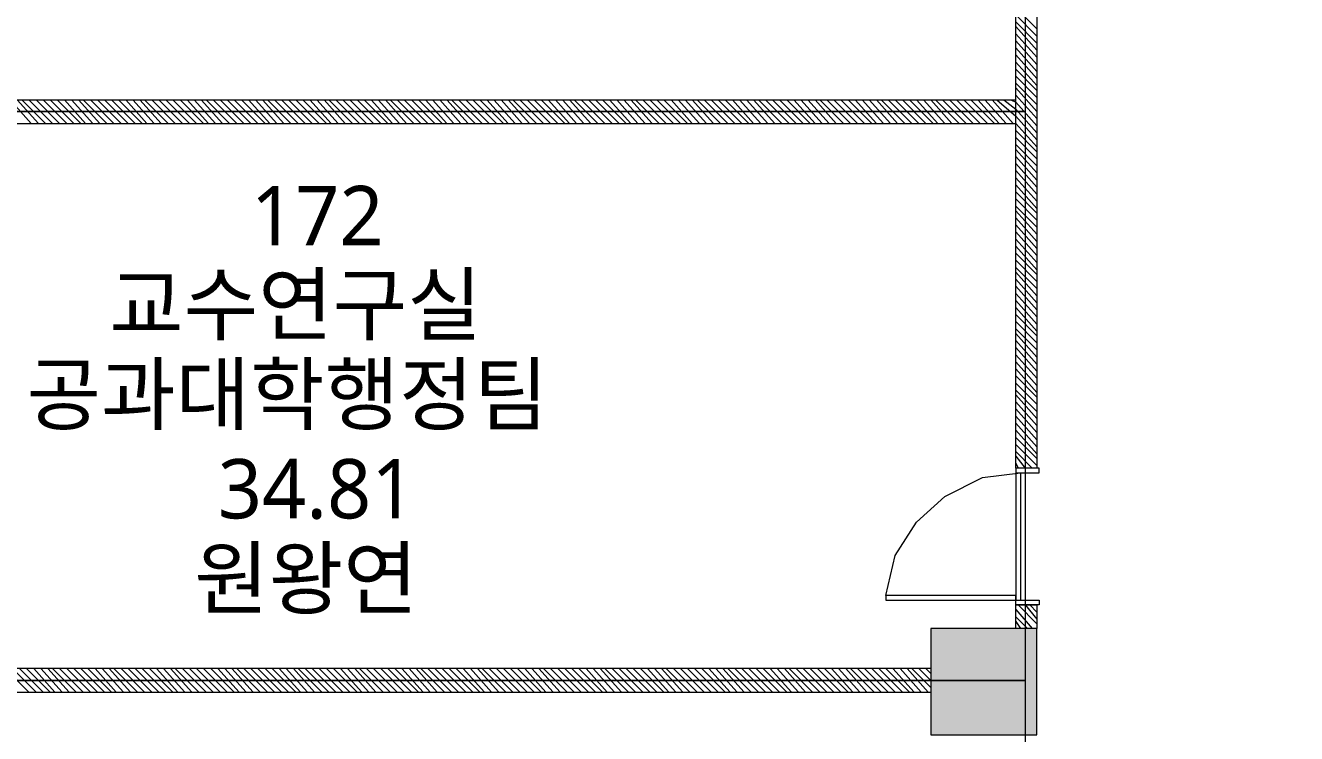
# Model space of a CAD drawing. Header units: millimetres. Extents: x -4011 to 126995, y -1911 to 106700.
# Drawn here: x 65137 to 73508, y 79624 to 84288 of the extents above; entities that cross this region are included whole.
import ezdxf

# ---------------------------------------------------------------- set-up
doc = ezdxf.new("R2010")
doc.units = ezdxf.units.MM
for name, color, linetype in [('PDF_문자', 7, 'Continuous'), ('PDF_솔리드 채우기', 7, 'Continuous'), ('PDF_형상', 7, 'Continuous')]:
    doc.layers.add(name, color=color, linetype=linetype)
doc.styles.add('PDF 맑은 고딕', font='malgun.ttf')

msp = doc.modelspace()

# ---------------------------------------------------------------- linework, layer by layer
at = {"layer": 'PDF_솔리드 채우기', "transparency": 33554559}
for points in [[(71098.4, 80316.1), (71797.9, 80316.1), (71797.9, 80316.1)], [(71098.4, 80316.1), (71098.4, 80269.4), (71797.9, 80269.4)], [(71098.4, 80316.1), (71797.9, 80316.1), (71797.9, 80269.4)], [(71098.4, 80269.4), (71098.4, 79678.8), (71797.9, 79678.8)], [(71098.4, 80269.4), (71797.9, 80269.4), (71797.9, 79678.8)], [(71098.4, 79678.8), (71098.4, 79616.6), (71797.9, 79616.6)], [(71098.4, 79678.8), (71797.9, 79678.8), (71797.9, 79616.6)]]:
    msp.add_solid(points, dxfattribs=at)
at = {"layer": 'PDF_형상', "lineweight": 5}
for points in [[(71720.2, 83720.2), (62440.4, 83720.2), (62440.4, 87730.6), (71720.2, 87730.6)], [(71658, 86067.4), (71797.9, 86067.4), (71797.9, 81373.1), (71658, 81373.1)], [(71720.2, 79974.1), (62440.4, 79974.1), (62440.4, 83720.2), (71720.2, 83720.2)], [(71813.5, 81373.1), (71658, 81373.1), (71658, 81342), (71689.1, 81342), (71797.9, 81342), (71813.5, 81342)], [(70803.1, 80502.6), (71658, 80502.6), (71658, 80533.7), (70803.1, 80533.7)], [(71813.5, 80471.5), (71658, 80471.5), (71658, 80502.6), (71689.1, 80502.6), (71797.9, 80502.6), (71813.5, 80502.6)], [(71797.9, 80316.1), (71098.4, 80316.1), (71098.4, 79616.6), (71797.9, 79616.6)], [(71720.2, 76228), (62440.4, 76228), (62440.4, 79974.1), (71720.2, 79974.1)]]:
    msp.add_lwpolyline(points, close=True, dxfattribs=at)
for points in [[(74098.4, 64974.1), (74098.4, 87730.6), (71720.2, 87730.6), (71720.2, 64974.1)], [(71658, 84404.1), (71797.9, 84264.2)], [(71658, 84357.5), (71797.9, 84217.6)], [(71658, 84310.9), (71797.9, 84171)], [(71658, 84279.8), (71797.9, 84124.4)], [(71658, 84233.2), (71797.9, 84077.7)], [(71658, 84186.5), (71797.9, 84031.1)], [(71658, 84139.9), (71797.9, 83984.5)], [(71658, 84093.3), (71797.9, 83937.8)], [(71658, 84046.6), (71797.9, 83891.2)], [(71658, 84000), (71797.9, 83860.1)], [(71658, 83953.4), (71797.9, 83813.5)], [(71658, 83906.7), (71797.9, 83766.8)], [(71658, 83875.6), (71797.9, 83720.2)], [(62549.2, 83797.9), (71658, 83797.9)], [(65036.3, 83797.9), (65176.2, 83642.5)], [(65082.9, 83797.9), (65222.8, 83642.5)], [(65114, 83797.9), (65269.4, 83642.5)], [(65160.6, 83797.9), (65316.1, 83642.5)], [(65207.3, 83797.9), (65362.7, 83642.5)], [(65253.9, 83797.9), (65409.3, 83642.5)], [(65300.5, 83797.9), (65456, 83642.5)], [(65347.1, 83797.9), (65502.6, 83642.5)], [(65393.8, 83797.9), (65533.7, 83642.5)], [(65440.4, 83797.9), (65580.3, 83642.5)], [(65487, 83797.9), (65626.9, 83642.5)], [(65518.1, 83797.9), (65673.6, 83642.5)], [(65564.8, 83797.9), (65720.2, 83642.5)], [(65611.4, 83797.9), (65766.8, 83642.5)], [(65658, 83797.9), (65813.5, 83642.5)], [(65704.7, 83797.9), (65860.1, 83642.5)], [(65751.3, 83797.9), (65906.7, 83642.5)], [(65797.9, 83797.9), (65937.8, 83642.5)], [(65844.6, 83797.9), (65984.5, 83642.5)], [(65891.2, 83797.9), (66031.1, 83642.5)], [(65922.3, 83797.9), (66077.7, 83642.5)], [(65968.9, 83797.9), (66124.3, 83642.5)], [(66015.5, 83797.9), (66171, 83642.5)], [(66062.2, 83797.9), (66217.6, 83642.5)], [(66108.8, 83797.9), (66264.2, 83642.5)], [(66155.4, 83797.9), (66310.9, 83642.5)], [(66202.1, 83797.9), (66342, 83642.5)], [(66248.7, 83797.9), (66388.6, 83642.5)], [(66295.3, 83797.9), (66435.2, 83642.5)], [(66326.4, 83797.9), (66481.9, 83642.5)], [(66373.1, 83797.9), (66528.5, 83642.5)], [(66419.7, 83797.9), (66575.1, 83642.5)], [(66466.3, 83797.9), (66621.8, 83642.5)], [(66512.9, 83797.9), (66668.4, 83642.5)], [(66559.6, 83797.9), (66715, 83642.5)], [(66606.2, 83797.9), (66746.1, 83642.5)], [(66652.8, 83797.9), (66792.7, 83642.5)], [(66699.5, 83797.9), (66839.4, 83642.5)], [(66730.6, 83797.9), (66886, 83642.5)], [(66777.2, 83797.9), (66932.6, 83642.5)], [(66823.8, 83797.9), (66979.3, 83642.5)], [(66870.5, 83797.9), (67025.9, 83642.5)], [(66917.1, 83797.9), (67072.5, 83642.5)], [(66963.7, 83797.9), (67119.2, 83642.5)], [(67010.4, 83797.9), (67150.3, 83642.5)], [(67057, 83797.9), (67196.9, 83642.5)], [(67103.6, 83797.9), (67243.5, 83642.5)], [(67134.7, 83797.9), (67290.1, 83642.5)], [(67181.3, 83797.9), (67336.8, 83642.5)], [(67228, 83797.9), (67383.4, 83642.5)], [(67274.6, 83797.9), (67430, 83642.5)], [(67321.2, 83797.9), (67476.7, 83642.5)], [(67367.9, 83797.9), (67523.3, 83642.5)], [(67414.5, 83797.9), (67554.4, 83642.5)], [(67461.1, 83797.9), (67601, 83642.5)], [(67507.8, 83797.9), (67647.7, 83642.5)], [(67538.9, 83797.9), (67694.3, 83642.5)], [(67585.5, 83797.9), (67740.9, 83642.5)], [(67632.1, 83797.9), (67787.6, 83642.5)], [(67678.8, 83797.9), (67834.2, 83642.5)], [(67725.4, 83797.9), (67880.8, 83642.5)], [(67772, 83797.9), (67911.9, 83642.5)], [(67818.6, 83797.9), (67958.5, 83642.5)], [(67865.3, 83797.9), (68005.2, 83642.5)], [(67911.9, 83797.9), (68051.8, 83642.5)], [(67943, 83797.9), (68098.4, 83642.5)], [(67989.6, 83797.9), (68145.1, 83642.5)], [(68036.3, 83797.9), (68191.7, 83642.5)], [(68082.9, 83797.9), (68238.3, 83642.5)], [(68129.5, 83797.9), (68285, 83642.5)], [(68176.2, 83797.9), (68316.1, 83642.5)], [(68222.8, 83797.9), (68362.7, 83642.5)], [(68269.4, 83797.9), (68409.3, 83642.5)], [(68316.1, 83797.9), (68456, 83642.5)], [(68347.1, 83797.9), (68502.6, 83642.5)], [(68393.8, 83797.9), (68549.2, 83642.5)], [(68440.4, 83797.9), (68595.9, 83642.5)], [(68487, 83797.9), (68642.5, 83642.5)], [(68533.7, 83797.9), (68689.1, 83642.5)], [(68580.3, 83797.9), (68720.2, 83642.5)], [(68626.9, 83797.9), (68766.8, 83642.5)], [(68673.6, 83797.9), (68813.5, 83642.5)], [(68720.2, 83797.9), (68860.1, 83642.5)], [(68751.3, 83797.9), (68906.7, 83642.5)], [(68797.9, 83797.9), (68953.4, 83642.5)], [(68844.6, 83797.9), (69000, 83642.5)], [(68891.2, 83797.9), (69046.6, 83642.5)], [(68937.8, 83797.9), (69093.3, 83642.5)], [(68984.5, 83797.9), (69124.4, 83642.5)], [(69031.1, 83797.9), (69171, 83642.5)], [(69077.7, 83797.9), (69217.6, 83642.5)], [(69124.4, 83797.9), (69264.2, 83642.5)], [(69155.4, 83797.9), (69310.9, 83642.5)], [(69202.1, 83797.9), (69357.5, 83642.5)], [(69248.7, 83797.9), (69404.1, 83642.5)], [(69295.3, 83797.9), (69450.8, 83642.5)], [(69342, 83797.9), (69497.4, 83642.5)], [(69388.6, 83797.9), (69528.5, 83642.5)], [(69435.2, 83797.9), (69575.1, 83642.5)], [(69481.9, 83797.9), (69621.8, 83642.5)], [(69528.5, 83797.9), (69668.4, 83642.5)], [(69559.6, 83797.9), (69715, 83642.5)], [(69606.2, 83797.9), (69761.7, 83642.5)], [(69652.9, 83797.9), (69808.3, 83642.5)], [(69699.5, 83797.9), (69854.9, 83642.5)], [(69746.1, 83797.9), (69901.6, 83642.5)], [(69792.7, 83797.9), (69932.6, 83642.5)], [(69839.4, 83797.9), (69979.3, 83642.5)], [(69886, 83797.9), (70025.9, 83642.5)], [(69932.6, 83797.9), (70072.5, 83642.5)], [(69963.7, 83797.9), (70119.2, 83642.5)], [(70010.4, 83797.9), (70165.8, 83642.5)], [(70057, 83797.9), (70212.4, 83642.5)], [(70103.6, 83797.9), (70259.1, 83642.5)], [(70150.3, 83797.9), (70305.7, 83642.5)], [(70196.9, 83797.9), (70336.8, 83642.5)], [(70243.5, 83797.9), (70383.4, 83642.5)], [(70290.2, 83797.9), (70430.1, 83642.5)], [(70336.8, 83797.9), (70476.7, 83642.5)], [(70367.9, 83797.9), (70523.3, 83642.5)], [(70414.5, 83797.9), (70569.9, 83642.5)], [(70461.1, 83797.9), (70616.6, 83642.5)], [(70507.8, 83797.9), (70663.2, 83642.5)], [(70554.4, 83797.9), (70709.8, 83642.5)], [(70601, 83797.9), (70740.9, 83642.5)], [(70647.7, 83797.9), (70787.6, 83642.5)], [(70694.3, 83797.9), (70834.2, 83642.5)], [(70740.9, 83797.9), (70880.8, 83642.5)], [(70772, 83797.9), (70927.5, 83642.5)], [(70818.7, 83797.9), (70974.1, 83642.5)], [(70865.3, 83797.9), (71020.7, 83642.5)], [(70911.9, 83797.9), (71067.4, 83642.5)], [(70958.5, 83797.9), (71114, 83642.5)], [(71005.2, 83797.9), (71145.1, 83642.5)], [(71051.8, 83797.9), (71191.7, 83642.5)], [(71098.4, 83797.9), (71238.3, 83642.5)], [(71129.5, 83797.9), (71285, 83642.5)], [(71176.2, 83797.9), (71331.6, 83642.5)], [(71222.8, 83797.9), (71378.2, 83642.5)], [(71269.4, 83797.9), (71424.9, 83642.5)], [(71316.1, 83797.9), (71471.5, 83642.5)], [(71362.7, 83797.9), (71518.1, 83642.5)], [(71409.3, 83797.9), (71549.2, 83642.5)], [(71456, 83797.9), (71595.9, 83642.5)], [(71502.6, 83797.9), (71642.5, 83642.5)], [(71533.7, 83797.9), (71658, 83689.1), (71797.9, 83533.7)], [(71580.3, 83797.9), (71658, 83735.8), (71797.9, 83580.3)], [(71626.9, 83797.9), (71658, 83782.4), (71797.9, 83626.9)], [(71658, 83829), (71797.9, 83673.6)], [(62549.2, 83642.5), (71658, 83642.5), (71797.9, 83487)], [(71658, 83595.9), (71797.9, 83456)], [(71658, 83549.2), (71797.9, 83409.3)], [(71658, 83502.6), (71797.9, 83362.7)], [(71658, 83471.5), (71797.9, 83316.1)], [(71658, 83424.9), (71797.9, 83269.4)], [(71658, 83378.2), (71797.9, 83222.8)], [(71658, 83331.6), (71797.9, 83176.2)], [(71658, 83285), (71797.9, 83129.5)], [(71658, 83238.3), (71797.9, 83082.9)], [(71658, 83191.7), (71797.9, 83051.8)], [(71658, 83145.1), (71797.9, 83005.2)], [(71658, 83098.4), (71797.9, 82958.5)], [(71658, 83067.4), (71797.9, 82911.9)], [(71658, 83020.7), (71797.9, 82865.3)], [(71658, 82974.1), (71797.9, 82818.7)], [(71658, 82927.5), (71797.9, 82772)], [(71658, 82880.8), (71797.9, 82725.4)], [(71658, 82834.2), (71797.9, 82678.8)], [(71658, 82787.6), (71797.9, 82647.7)], [(71658, 82740.9), (71797.9, 82601)], [(71658, 82694.3), (71797.9, 82554.4)], [(71658, 82663.2), (71797.9, 82507.8)], [(71658, 82616.6), (71797.9, 82461.1)], [(71658, 82569.9), (71797.9, 82414.5)], [(71658, 82523.3), (71797.9, 82367.9)], [(71658, 82476.7), (71797.9, 82321.2)], [(71658, 82430), (71797.9, 82274.6)], [(71658, 82383.4), (71797.9, 82243.5)], [(71658, 82336.8), (71797.9, 82196.9)], [(71658, 82290.2), (71797.9, 82150.3)], [(71658, 82259.1), (71797.9, 82103.6)], [(71658, 82212.4), (71797.9, 82057)], [(71658, 82165.8), (71797.9, 82010.4)], [(71658, 82119.2), (71797.9, 81963.7)], [(71658, 82072.5), (71797.9, 81917.1)], [(71658, 82025.9), (71797.9, 81870.5)], [(71658, 81979.3), (71797.9, 81839.4)], [(71658, 81932.6), (71797.9, 81792.7)], [(71658, 81886), (71797.9, 81746.1)], [(71658, 81854.9), (71797.9, 81699.5)], [(71658, 81808.3), (71797.9, 81652.8)], [(71658, 81761.7), (71797.9, 81606.2)], [(71658, 81715), (71797.9, 81559.6)], [(71658, 81668.4), (71797.9, 81512.9)], [(71658, 81621.8), (71797.9, 81466.3)], [(71658, 81575.1), (71797.9, 81435.2)], [(71658, 81528.5), (71797.9, 81388.6)], [(71658, 81481.9), (71766.8, 81373.1)], [(71658, 81450.8), (71720.2, 81373.1)], [(71658, 81404.1), (71673.6, 81373.1)], [(70803.1, 80533.7), (70865.3, 80797.9), (71005.2, 81015.5), (71191.7, 81186.5), (71440.4, 81310.9), (71689.1, 81342), (71689.1, 80502.6)], [(71658, 81342), (71658, 80502.6)], [(71658, 80316.1), (71658, 80471.5), (71797.9, 80471.5), (71797.9, 80316.1)], [(71658, 80440.4), (71766.8, 80316.1)], [(71673.6, 80471.5), (71797.9, 80347.1)], [(71720.2, 80471.5), (71797.9, 80378.2)], [(71751.3, 80471.5), (71797.9, 80424.9)], [(71658, 80393.8), (71735.7, 80316.1)], [(71658, 80362.7), (71689.1, 80316.1)], [(71098.4, 80051.8), (62953.4, 80051.8)], [(65005.2, 80051.8), (65160.6, 79896.4)], [(65051.8, 80051.8), (65207.3, 79896.4)], [(65098.4, 80051.8), (65253.9, 79896.4)], [(65145.1, 80051.8), (65300.5, 79896.4)], [(65191.7, 80051.8), (65331.6, 79896.4)], [(65238.3, 80051.8), (65378.2, 79896.4)], [(65285, 80051.8), (65424.9, 79896.4)], [(65316.1, 80051.8), (65471.5, 79896.4)], [(65362.7, 80051.8), (65518.1, 79896.4)], [(65409.3, 80051.8), (65564.8, 79896.4)], [(65456, 80051.8), (65611.4, 79896.4)], [(65502.6, 80051.8), (65658, 79896.4)], [(65549.2, 80051.8), (65704.7, 79896.4)], [(65595.9, 80051.8), (65735.7, 79896.4)], [(65642.5, 80051.8), (65782.4, 79896.4)], [(65689.1, 80051.8), (65829, 79896.4)], [(65720.2, 80051.8), (65875.6, 79896.4)], [(65766.8, 80051.8), (65922.3, 79896.4)], [(65813.5, 80051.8), (65968.9, 79896.4)], [(65860.1, 80051.8), (66015.5, 79896.4)], [(65906.7, 80051.8), (66062.2, 79896.4)], [(65953.4, 80051.8), (66108.8, 79896.4)], [(66000, 80051.8), (66139.9, 79896.4)], [(66046.6, 80051.8), (66186.5, 79896.4)], [(66093.3, 80051.8), (66233.2, 79896.4)], [(66124.3, 80051.8), (66279.8, 79896.4)], [(66171, 80051.8), (66326.4, 79896.4)], [(66217.6, 80051.8), (66373.1, 79896.4)], [(66264.2, 80051.8), (66419.7, 79896.4)], [(66310.9, 80051.8), (66466.3, 79896.4)], [(66357.5, 80051.8), (66512.9, 79896.4)], [(66404.1, 80051.8), (66544, 79896.4)], [(66450.8, 80051.8), (66590.7, 79896.4)], [(66497.4, 80051.8), (66637.3, 79896.4)], [(66528.5, 80051.8), (66683.9, 79896.4)], [(66575.1, 80051.8), (66730.6, 79896.4)], [(66621.8, 80051.8), (66777.2, 79896.4)], [(66668.4, 80051.8), (66823.8, 79896.4)], [(66715, 80051.8), (66870.5, 79896.4)], [(66761.7, 80051.8), (66917.1, 79896.4)], [(66808.3, 80051.8), (66948.2, 79896.4)], [(66854.9, 80051.8), (66994.8, 79896.4)], [(66901.5, 80051.8), (67041.4, 79896.4)], [(66932.6, 80051.8), (67088.1, 79896.4)], [(66979.3, 80051.8), (67134.7, 79896.4)], [(67025.9, 80051.8), (67181.3, 79896.4)], [(67072.5, 80051.8), (67228, 79896.4)], [(67119.2, 80051.8), (67274.6, 79896.4)], [(67165.8, 80051.8), (67321.2, 79896.4)], [(67212.4, 80051.8), (67352.3, 79896.4)], [(67259.1, 80051.8), (67399, 79896.4)], [(67305.7, 80051.8), (67445.6, 79896.4)], [(67336.8, 80051.8), (67492.2, 79896.4)], [(67383.4, 80051.8), (67538.9, 79896.4)], [(67430, 80051.8), (67585.5, 79896.4)], [(67476.7, 80051.8), (67632.1, 79896.4)], [(67523.3, 80051.8), (67678.8, 79896.4)], [(67569.9, 80051.8), (67725.4, 79896.4)], [(67616.6, 80051.8), (67756.5, 79896.4)], [(67663.2, 80051.8), (67803.1, 79896.4)], [(67709.8, 80051.8), (67849.7, 79896.4)], [(67740.9, 80051.8), (67896.4, 79896.4)], [(67787.6, 80051.8), (67943, 79896.4)], [(67834.2, 80051.8), (67989.6, 79896.4)], [(67880.8, 80051.8), (68036.3, 79896.4)], [(67927.5, 80051.8), (68082.9, 79896.4)], [(67974.1, 80051.8), (68129.5, 79896.4)], [(68020.7, 80051.8), (68160.6, 79896.4)], [(68067.4, 80051.8), (68207.3, 79896.4)], [(68114, 80051.8), (68253.9, 79896.4)], [(68145.1, 80051.8), (68300.5, 79896.4)], [(68191.7, 80051.8), (68347.1, 79896.4)], [(68238.3, 80051.8), (68393.8, 79896.4)], [(68285, 80051.8), (68440.4, 79896.4)], [(68331.6, 80051.8), (68487, 79896.4)], [(68378.2, 80051.8), (68533.7, 79896.4)], [(68424.9, 80051.8), (68564.8, 79896.4)], [(68471.5, 80051.8), (68611.4, 79896.4)], [(68518.1, 80051.8), (68658, 79896.4)], [(68549.2, 80051.8), (68704.7, 79896.4)], [(68595.9, 80051.8), (68751.3, 79896.4)], [(68642.5, 80051.8), (68797.9, 79896.4)], [(68689.1, 80051.8), (68844.6, 79896.4)], [(68735.8, 80051.8), (68891.2, 79896.4)], [(68782.4, 80051.8), (68937.8, 79896.4)], [(68829, 80051.8), (68968.9, 79896.4)], [(68875.6, 80051.8), (69015.5, 79896.4)], [(68922.3, 80051.8), (69062.2, 79896.4)], [(68953.4, 80051.8), (69108.8, 79896.4)], [(69000, 80051.8), (69155.4, 79896.4)], [(69046.6, 80051.8), (69202.1, 79896.4)], [(69093.3, 80051.8), (69248.7, 79896.4)], [(69139.9, 80051.8), (69295.3, 79896.4)], [(69186.5, 80051.8), (69342, 79896.4)], [(69233.2, 80051.8), (69373.1, 79896.4)], [(69279.8, 80051.8), (69419.7, 79896.4)], [(69326.4, 80051.8), (69466.3, 79896.4)], [(69357.5, 80051.8), (69513, 79896.4)], [(69404.1, 80051.8), (69559.6, 79896.4)], [(69450.8, 80051.8), (69606.2, 79896.4)], [(69497.4, 80051.8), (69652.9, 79896.4)], [(69544, 80051.8), (69699.5, 79896.4)], [(69590.7, 80051.8), (69746.1, 79896.4)], [(69637.3, 80051.8), (69777.2, 79896.4)], [(69683.9, 80051.8), (69823.8, 79896.4)], [(69730.6, 80051.8), (69870.5, 79896.4)], [(69761.7, 80051.8), (69917.1, 79896.4)], [(69808.3, 80051.8), (69963.7, 79896.4)], [(69854.9, 80051.8), (70010.4, 79896.4)], [(69901.6, 80051.8), (70057, 79896.4)], [(69948.2, 80051.8), (70103.6, 79896.4)], [(69994.8, 80051.8), (70150.3, 79896.4)], [(70041.5, 80051.8), (70181.3, 79896.4)], [(70088.1, 80051.8), (70228, 79896.4)], [(70134.7, 80051.8), (70274.6, 79896.4)], [(70165.8, 80051.8), (70321.2, 79896.4)], [(70212.4, 80051.8), (70367.9, 79896.4)], [(70259.1, 80051.8), (70414.5, 79896.4)], [(70305.7, 80051.8), (70461.1, 79896.4)], [(70352.3, 80051.8), (70507.8, 79896.4)], [(70399, 80051.8), (70554.4, 79896.4)], [(70445.6, 80051.8), (70585.5, 79896.4)], [(70492.2, 80051.8), (70632.1, 79896.4)], [(70538.9, 80051.8), (70678.8, 79896.4)], [(70569.9, 80051.8), (70725.4, 79896.4)], [(70616.6, 80051.8), (70772, 79896.4)], [(70663.2, 80051.8), (70818.7, 79896.4)], [(70709.8, 80051.8), (70865.3, 79896.4)], [(70756.5, 80051.8), (70911.9, 79896.4)], [(70803.1, 80051.8), (70958.5, 79896.4)], [(70849.7, 80051.8), (70989.6, 79896.4)], [(70896.4, 80051.8), (71036.3, 79896.4)], [(70943, 80051.8), (71082.9, 79896.4)], [(70974.1, 80051.8), (71098.4, 79927.5)], [(71020.7, 80051.8), (71098.4, 79974.1)], [(71067.4, 80051.8), (71098.4, 80020.7)], [(62953.4, 79911.9), (62953.4, 79896.4), (71098.4, 79896.4)]]:
    msp.add_lwpolyline(points, dxfattribs=at)

# ---------------------------------------------------------------- texts
at = {"layer": 'PDF_문자', "char_height": 391.03, "attachment_point": 4, "style": 'PDF 맑은 고딕'}
for s, insert in [('172', (66621.9, 83035.7)), ('교수연구실', (65688.9, 82429.7)), ('공과대학행정팀', (65144.8, 81838.8)), ('34.81', (66404.3, 81232.8)), ('원왕연', (66248.7, 80626.7))]:
    msp.add_mtext(s, dxfattribs=dict(at, insert=insert))

doc.saveas('drawing.dxf')
